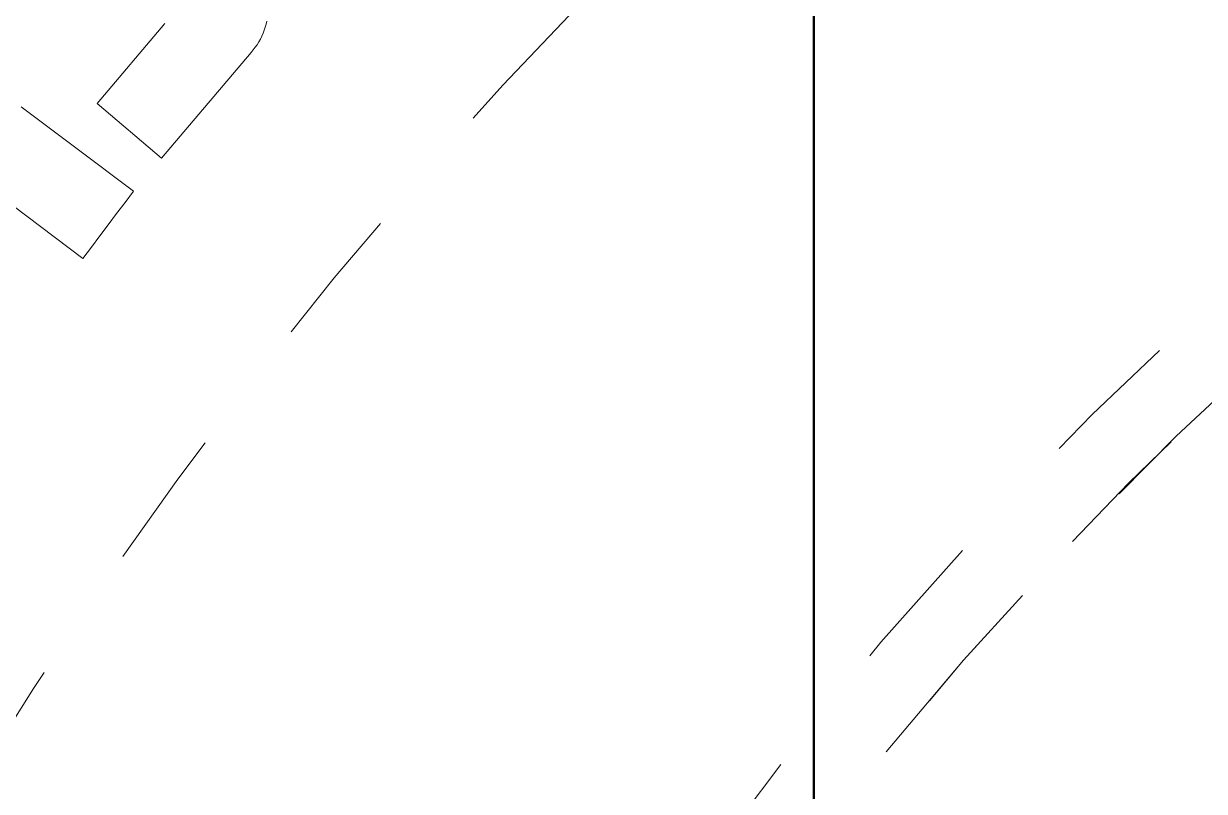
# Model space of a CAD drawing. Header units: millimetres. Extents: x -50460 to 50460, y -35640 to 35640.
# Drawn here: x -33420.37 to -33411.96, y 22095.93 to 22101.4 of the extents above; entities that cross this region are included whole.
import ezdxf

# ---------------------------------------------------------------- set-up
doc = ezdxf.new("R2010")
doc.units = ezdxf.units.MM
doc.linetypes.add('虚线', pattern=[2, 1, -1])
for name, color, linetype, lineweight in [('ACADSichtbare Kanten(DIN_Schmid)', 7, 'Continuous', 50), ('EB0', 7, 'Continuous', 15), ('尺寸线层', 4, 'Continuous', 18), ('粗实线层', 7, 'Continuous', 15), ('粗实线层_1', 7, 'Continuous', 15), ('虚线层', 100, '虚线', 18)]:
    doc.layers.add(name, color=color, linetype=linetype, lineweight=lineweight)

# ---------------------------------------------------------------- blocks, each defined once
blk = doc.blocks.new('*X907')
at = {"layer": '粗实线层'}
blk.add_line((-1.455191522836685e-11, 241), (-1.455191522836685e-11, 50), dxfattribs=at)
blk = doc.blocks.new('*X910')
at = {"layer": 'ACADSichtbare Kanten(DIN_Schmid)', "linetype": 'Continuous', "lineweight": 50}
blk.add_line((127.2182137749624, 170.5888520376138), (127.2182137749624, -29.41114796238617), dxfattribs=at)
blk = doc.blocks.new('*X906')
at = {"layer": '粗实线层_1'}
for name, p in [('*X907', (-178.9999999999854, 0)), ('*X910', (-306.2182137749624, 62.41114796238617))]:
    blk.add_blockref(name, p, dxfattribs=at)
blk = doc.blocks.new('*X904')
at = {"layer": '粗实线层_1'}
blk.add_blockref('*X906', (194, -241), dxfattribs=at)
blk = doc.blocks.new('*X924')
at = {"layer": '虚线层', "linetype": '虚线', "lineweight": 18}
for p, q in [((16.87769115644915, 64.4512574268083), (16.3952616553579, 63.88206002984589)), ((16.87769115644915, 64.4512574268083), (16.87769115644915, 64.4512574268083)), ((17.58550071716309, 64.40341377258301), (17.59266090393066, 64.42514991760254)), ((17.59266090393066, 64.42514991760254), (17.59890747070312, 64.44715881347656)), ((17.59890747070312, 64.44715881347656), (17.60413932800293, 64.46942710876465)), ((17.55785369873047, 64.34066963195801), (17.56814384460449, 64.36110496520996)), ((17.56814384460449, 64.36110496520996), (17.57736968994141, 64.38203048706055)), ((17.57736968994141, 64.38203048706055), (17.58550071716309, 64.40341377258301)), ((17.49330902099609, 64.24648475646973), (17.50764083862305, 64.26432609558105)), ((17.50764083862305, 64.26432609558105), (17.52152824401855, 64.2824935913086)), ((17.52152824401855, 64.2824935913086), (17.53455924987793, 64.3012809753418)), ((17.53455924987793, 64.3012809753418), (17.54664421081543, 64.32071304321289)), ((17.54664421081543, 64.32071304321289), (17.55785369873047, 64.34066963195801)), ((16.85426382455626, 63.49290601683242), (17.49330937770719, 64.24648519253606)), ((17.49330937770719, 64.24648519253606), (17.49330937770719, 64.24648519253606)), ((16.25398063659668, 63.55821800231934), (15.85428237915039, 63.85854911804199)), ((16.3952616553579, 63.88206002984589), (16.85426382455626, 63.49290601683242)), ((16.3952616553579, 63.88206002984589), (16.3952616553579, 63.88206002984589)), ((16.65373611450195, 63.25796508789062), (16.25398063659668, 63.55821800231934)), ((16.85426382455626, 63.49290601683242), (16.85426382455626, 63.49290601683242)), ((15.49462890625, 63.37959098815918), (15.89432716369629, 63.07925987243652)), ((16.59421539306641, 63.17782592773438), (16.65373611450195, 63.25796508789062)), ((16.65373548596108, 63.25796499348144), (16.65373548596108, 63.25796499348144)), ((16.5340461730957, 63.09816741943359), (16.59421539306641, 63.17782592773438)), ((16.47390937805176, 63.01848602294922), (16.5340461730957, 63.09816741943359)), ((15.89432716369629, 63.07925987243652), (16.29408264160156, 62.77900695800781)), ((16.41391563415527, 62.93869781494141), (16.47390937805176, 63.01848602294922)), ((16.35406684875488, 62.85880088806152), (16.41391563415527, 62.93869781494141)), ((16.29408264160156, 62.77900695800781), (16.35406684875488, 62.85880088806152)), ((16.2940825575497, 62.77900620823129), (16.2940825575497, 62.77900620823129))]:
    blk.add_line(p, q, dxfattribs=at)
for radius, start, end in [(42.50000000000001, 109.7499227956487, 180.0000198478488), (40, 0, 180.0000198478428), (40.00000000000001, 91.41506491663665, 180.0000198478558), (31.65000000000002, 74.38802262970304, 180.0000198478334), (27.00000000000002, 27.26604445059181, 180.0000198477018), (26.46977493752543, 0, 180.0000198478428), (26.46977493752543, 24.94751714876794, 180.0000198475742)]:
    blk.add_arc((42.5, 42.5), radius, start, end, dxfattribs=at)
blk = doc.blocks.new('*X920')
at = {"layer": '粗实线层_1'}
blk.add_blockref('*X924', (8.5, -42.5), dxfattribs=at)
blk = doc.blocks.new('*X856')
at = {"layer": 'EB0'}
blk.add_blockref('*X904', (789.9999999998981, 578.2161237076798), dxfattribs=at)
blk.add_blockref('*X920', (774.9999999998981, 482.7161237078944), dxfattribs=at)
blk = doc.blocks.new('*X805')
at = {"layer": '尺寸线层'}
blk.add_blockref('*X856', (-1514.999999999978, 819.7834044954434), dxfattribs=at)

msp = doc.modelspace()

# ---------------------------------------------------------------- block references
at = {"layer": '尺寸线层'}
msp.add_blockref('*X805', (-32704.74217485111, 20776.94507927555), dxfattribs=at)

doc.saveas('drawing.dxf')
